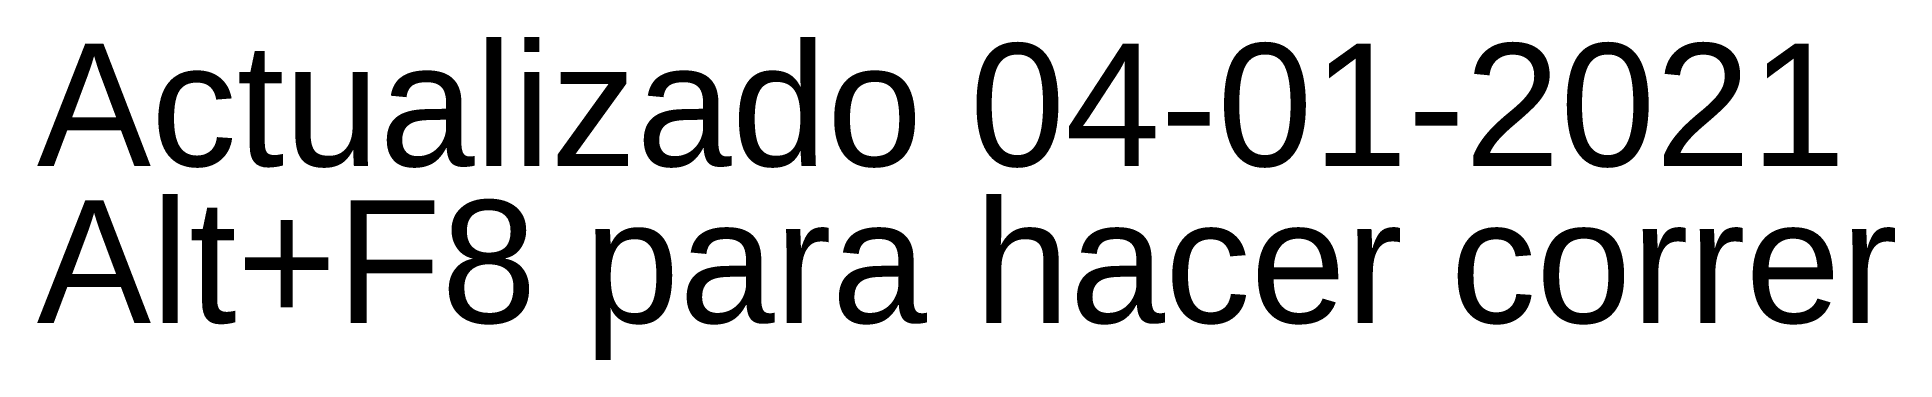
# Model space of a CAD drawing. Header units: millimetres. Extents: x 23 to 105.5, y 1.8 to 16.1.
import ezdxf

# ---------------------------------------------------------------- set-up
doc = ezdxf.new("R2010")
doc.units = ezdxf.units.MM
doc.styles.get("Standard").update_dxf_attribs({"font": 'arial.ttf'})

msp = doc.modelspace()

# ---------------------------------------------------------------- texts
for s, p in [('Actualizado 04-01-2021', (22.991, 10.39)), ('Alt+F8 para hacer correr', (22.991, 3.423))]:
    msp.add_text(s, height=5.44372).set_placement(p)

doc.saveas('drawing.dxf')
